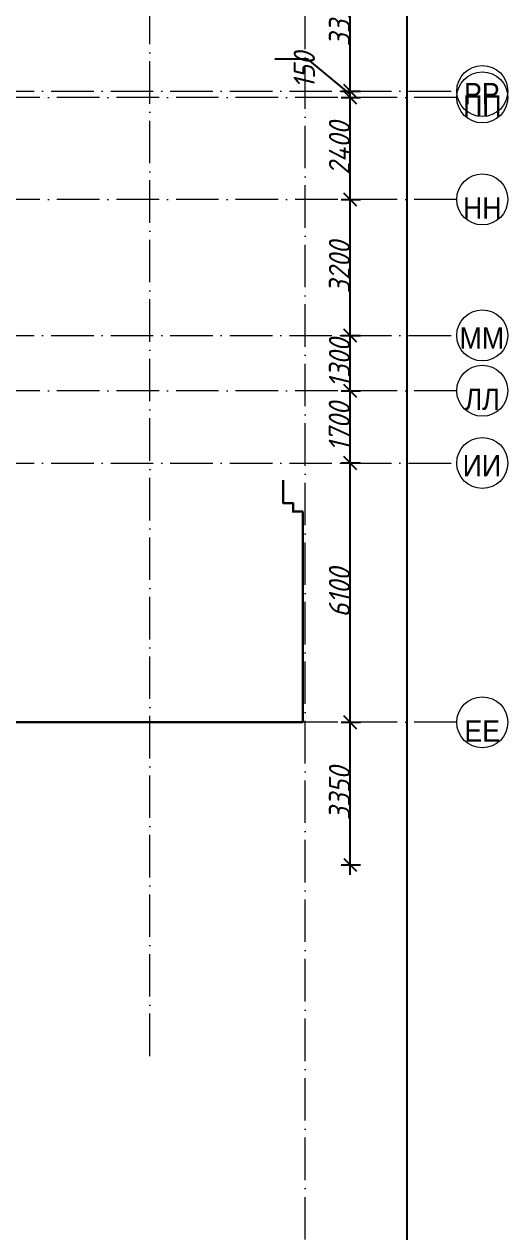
# Model space of a CAD drawing. Header units: millimetres. Extents: x 209 to 470115, y -86468 to 480215.
# Drawn here: x 381269 to 392639, y 427034 to 455443 of the extents above; entities that cross this region are included whole.
import ezdxf

# ---------------------------------------------------------------- set-up
doc = ezdxf.new("R2010")
doc.units = ezdxf.units.MM
doc.linetypes.add('50_200_ШТРИХ_1Т_ш5_п1_п1_', pattern=[1400, 1000, -200, 0, -200])
doc.layers.add('A-ANNO-DIMS', color=7, linetype='Continuous', lineweight=9)
for name, color, linetype, lineweight, true_color in [('Оси-1', 7, 'Continuous', 20, 0xaaaaaa), ('Оси-2', 7, 'Continuous', 9, 0xaaaaaa), ('Оси-3', 7, '50_200_ШТРИХ_1Т_ш5_п1_п1_', 9, 0xaaaaaa)]:
    doc.layers.add(name, color=color, linetype=linetype, lineweight=lineweight, true_color=true_color)
doc.styles.add('Arial', font='arial.ttf', dxfattribs={"width": 0.9, "height": 500})
doc.styles.add('ISOCPEUR_I_1', font='isocpeui.ttf', dxfattribs={"width": 0.9, "height": 500})
doc.dimstyles.new('ISO-2_5_0_9К_БОЛЬШОЙ', dxfattribs={"dimscale": 304.8, "dimtxt": 497.990588, "dimasz": 0.984252, "dimexe": 0.787402, "dimexo": 0, "dimgap": 0, "dimtad": 1, "dimdec": 0, "dimzin": 0, "dimdsep": 46, "dimtxsty": 'ISOCPEUR_I_1', "dimblk1": 'OBLIQUE', "dimblk2": 'OBLIQUE', "dimsah": 1, "dimcen": 0.09, "dimdle": 0.787402, "dimazin": 0, "dimtfac": 1, "dimtdec": 4, "dimtix": 1, "dimtmove": 0, "dimatfit": 3, "dimfxl": 1, "dimtvp": 1, "dimtolj": 1, "dimtzin": 0, "dimarcsym": 2})
doc.dimstyles.new('ISO-2_5_0_9К_БОЛЬШОЙ_1', dxfattribs={"dimscale": 304.8, "dimtxt": 497.990588, "dimasz": 0.984252, "dimexe": 0.787402, "dimexo": 0, "dimgap": 0, "dimtad": 1, "dimdec": 0, "dimzin": 0, "dimdsep": 46, "dimtxsty": 'ISOCPEUR_I_1', "dimblk1": 'OBLIQUE', "dimblk2": 'OBLIQUE', "dimsah": 1, "dimcen": 0.09, "dimdle": 0.787402, "dimazin": 0, "dimtfac": 1, "dimtdec": 4, "dimtix": 1, "dimtmove": 1, "dimatfit": 3, "dimfxl": 1, "dimtvp": 1, "dimtolj": 1, "dimtzin": 0, "dimarcsym": 2})

# ---------------------------------------------------------------- blocks, each defined once
blk = doc.blocks.new('Ось сетки - Круг_Ø6_00__ISO-2_5_0_9K_-17386508-АИ_План этажа_Стены_3')
at = {"layer": 'Оси-1'}
blk.add_circle((0, 0), 3, dxfattribs=at)
blk = doc.blocks.new('_Oblique')
at = {"color": 0, "linetype": 'ByBlock', "lineweight": -2}
blk.add_line((-0.5, -0.5), (0.5, 0.5), dxfattribs=at)
blk = doc.blocks.new('*D1832')
at = {"layer": 'A-ANNO-DIMS', "color": 0, "lineweight": -2, "transparency": 16777216}
for p, q in [((390058, 469320), (390510, 469320)), ((390270, 381680), (390270, 469560)), ((390058, 381920), (390510, 381920))]:
    blk.add_line(p, q, dxfattribs=at)
at = {"layer": 'Defpoints', "color": 0, "transparency": 16777216}
for p in [(390058, 469320), (390270, 469320), (390058, 381920)]:
    blk.add_point(p, dxfattribs=at)
at = {"layer": 'A-ANNO-DIMS', "color": 0, "lineweight": -2, "transparency": 16777216, "xscale": 300, "yscale": 300, "zscale": 300}
for p, rotation in [((390270, 469320), 90), ((390270, 381920), 270)]:
    blk.add_blockref('_Oblique', p, dxfattribs=dict(at, rotation=rotation))
at = {"layer": 'A-ANNO-DIMS', "color": 0, "transparency": 16777216, "insert": (390017, 425620), "char_height": 500, "width": 1942.16, "attachment_point": 5, "rotation": 90, "style": 'ISOCPEUR_I_1'}
blk.add_mtext('\\A1;87400', dxfattribs=at)
blk = doc.blocks.new('*D1833')
at = {"layer": 'A-ANNO-DIMS', "color": 0, "lineweight": -2, "transparency": 16777216}
for p, q in [((388932, 435430), (388932, 439260)), ((388720, 439020), (389172, 439020)), ((388720, 435670), (389172, 435670))]:
    blk.add_line(p, q, dxfattribs=at)
at = {"layer": 'Defpoints', "color": 0, "transparency": 16777216}
for p in [(388720, 439020), (388932, 439020), (388720, 435670)]:
    blk.add_point(p, dxfattribs=at)
at = {"layer": 'A-ANNO-DIMS', "color": 0, "lineweight": -2, "transparency": 16777216, "xscale": 300, "yscale": 300, "zscale": 300}
for p, rotation in [((388932, 439020), 90), ((388932, 435670), 270)]:
    blk.add_blockref('_Oblique', p, dxfattribs=dict(at, rotation=rotation))
at = {"layer": 'A-ANNO-DIMS', "color": 0, "transparency": 16777216, "insert": (388682, 437345), "char_height": 500, "width": 1516.96, "attachment_point": 5, "rotation": 90, "style": 'ISOCPEUR_I_1'}
blk.add_mtext('\\A1;3350', dxfattribs=at)
blk = doc.blocks.new('*D1834')
at = {"layer": 'A-ANNO-DIMS', "color": 0, "lineweight": -2, "transparency": 16777216}
for p, q in [((388932, 438780), (388932, 445360)), ((388720, 445120), (389172, 445120)), ((388720, 439020), (389172, 439020))]:
    blk.add_line(p, q, dxfattribs=at)
at = {"layer": 'Defpoints', "color": 0, "transparency": 16777216}
for p in [(388720, 445120), (388932, 445120), (388720, 439020)]:
    blk.add_point(p, dxfattribs=at)
at = {"layer": 'A-ANNO-DIMS', "color": 0, "lineweight": -2, "transparency": 16777216, "xscale": 300, "yscale": 300, "zscale": 300}
for p, rotation in [((388932, 445120), 90), ((388932, 439020), 270)]:
    blk.add_blockref('_Oblique', p, dxfattribs=dict(at, rotation=rotation))
at = {"layer": 'A-ANNO-DIMS', "color": 0, "transparency": 16777216, "insert": (388682, 442070), "char_height": 500, "width": 1402.04, "attachment_point": 5, "rotation": 90, "style": 'ISOCPEUR_I_1'}
blk.add_mtext('\\A1;6100', dxfattribs=at)
blk = doc.blocks.new('*D1835')
at = {"layer": 'A-ANNO-DIMS', "color": 0, "lineweight": -2, "transparency": 16777216}
for p, q in [((388932, 444880), (388932, 447060)), ((388720, 446820), (389172, 446820)), ((388720, 445120), (389172, 445120))]:
    blk.add_line(p, q, dxfattribs=at)
at = {"layer": 'Defpoints', "color": 0, "transparency": 16777216}
for p in [(388720, 446820), (388932, 446820), (388720, 445120)]:
    blk.add_point(p, dxfattribs=at)
at = {"layer": 'A-ANNO-DIMS', "color": 0, "lineweight": -2, "transparency": 16777216, "xscale": 300, "yscale": 300, "zscale": 300}
for p, rotation in [((388932, 446820), 90), ((388932, 445120), 270)]:
    blk.add_blockref('_Oblique', p, dxfattribs=dict(at, rotation=rotation))
at = {"layer": 'A-ANNO-DIMS', "color": 0, "transparency": 16777216, "insert": (388679, 445970), "char_height": 500, "width": 1402.04, "attachment_point": 5, "rotation": 90, "style": 'ISOCPEUR_I_1'}
blk.add_mtext('\\A1;1700', dxfattribs=at)
blk = doc.blocks.new('*D1836')
at = {"layer": 'A-ANNO-DIMS', "color": 0, "lineweight": -2, "transparency": 16777216}
for p, q in [((388932, 446580), (388932, 448360)), ((388720, 448120), (389172, 448120)), ((388720, 446820), (389172, 446820))]:
    blk.add_line(p, q, dxfattribs=at)
at = {"layer": 'Defpoints', "color": 0, "transparency": 16777216}
for p in [(388720, 448120), (388932, 448120), (388720, 446820)]:
    blk.add_point(p, dxfattribs=at)
at = {"layer": 'A-ANNO-DIMS', "color": 0, "lineweight": -2, "transparency": 16777216, "xscale": 300, "yscale": 300, "zscale": 300}
for p, rotation in [((388932, 448120), 90), ((388932, 446820), 270)]:
    blk.add_blockref('_Oblique', p, dxfattribs=dict(at, rotation=rotation))
at = {"layer": 'A-ANNO-DIMS', "color": 0, "transparency": 16777216, "insert": (388682, 447470), "char_height": 500, "width": 1402.04, "attachment_point": 5, "rotation": 90, "style": 'ISOCPEUR_I_1'}
blk.add_mtext('\\A1;1300', dxfattribs=at)
blk = doc.blocks.new('*D1837')
at = {"layer": 'A-ANNO-DIMS', "color": 0, "lineweight": -2, "transparency": 16777216}
for p, q in [((388932, 447880), (388932, 451560)), ((388720, 451320), (389172, 451320)), ((388720, 448120), (389172, 448120))]:
    blk.add_line(p, q, dxfattribs=at)
at = {"layer": 'Defpoints', "color": 0, "transparency": 16777216}
for p in [(388720, 451320), (388932, 451320), (388720, 448120)]:
    blk.add_point(p, dxfattribs=at)
at = {"layer": 'A-ANNO-DIMS', "color": 0, "lineweight": -2, "transparency": 16777216, "xscale": 300, "yscale": 300, "zscale": 300}
for p, rotation in [((388932, 451320), 90), ((388932, 448120), 270)]:
    blk.add_blockref('_Oblique', p, dxfattribs=dict(at, rotation=rotation))
at = {"layer": 'A-ANNO-DIMS', "color": 0, "transparency": 16777216, "insert": (388682, 449720), "char_height": 500, "width": 1516.96, "attachment_point": 5, "rotation": 90, "style": 'ISOCPEUR_I_1'}
blk.add_mtext('\\A1;3200', dxfattribs=at)
blk = doc.blocks.new('*D1838')
at = {"layer": 'A-ANNO-DIMS', "color": 0, "lineweight": -2, "transparency": 16777216}
for p, q in [((388720, 453720), (389172, 453720)), ((388932, 451080), (388932, 453960)), ((388720, 451320), (389172, 451320))]:
    blk.add_line(p, q, dxfattribs=at)
at = {"layer": 'Defpoints', "color": 0, "transparency": 16777216}
for p in [(388720, 453720), (388932, 453720), (388720, 451320)]:
    blk.add_point(p, dxfattribs=at)
at = {"layer": 'A-ANNO-DIMS', "color": 0, "lineweight": -2, "transparency": 16777216, "xscale": 300, "yscale": 300, "zscale": 300}
for p, rotation in [((388932, 453720), 90), ((388932, 451320), 270)]:
    blk.add_blockref('_Oblique', p, dxfattribs=dict(at, rotation=rotation))
at = {"layer": 'A-ANNO-DIMS', "color": 0, "transparency": 16777216, "insert": (388682, 452520), "char_height": 500, "width": 1562.92, "attachment_point": 5, "rotation": 90, "style": 'ISOCPEUR_I_1'}
blk.add_mtext('\\A1;2400', dxfattribs=at)
blk = doc.blocks.new('*D1839')
at = {"layer": 'A-ANNO-DIMS', "color": 0, "lineweight": -2, "transparency": 16777216}
for p, q in [((387938, 454618), (387158, 454618)), ((388932, 453795), (387938, 454618)), ((388932, 453480), (388932, 454110)), ((388720, 453870), (389172, 453870)), ((388720, 453720), (389172, 453720))]:
    blk.add_line(p, q, dxfattribs=at)
at = {"layer": 'Defpoints', "color": 0, "transparency": 16777216}
for p in [(388720, 453870), (388720, 453720), (388932, 453870)]:
    blk.add_point(p, dxfattribs=at)
at = {"layer": 'A-ANNO-DIMS', "color": 0, "lineweight": -2, "transparency": 16777216, "xscale": 300, "yscale": 300, "zscale": 300}
for p, rotation in [((388932, 453870), 90), ((388932, 453720), 270)]:
    blk.add_blockref('_Oblique', p, dxfattribs=dict(at, rotation=rotation))
at = {"layer": 'A-ANNO-DIMS', "color": 0, "transparency": 16777216, "insert": (387604, 453928), "char_height": 500, "width": 1022.8, "attachment_point": 1, "rotation": 90, "line_spacing_factor": 1.149209, "style": 'ISOCPEUR_I_1'}
blk.add_mtext('\\A1;150', dxfattribs=at)
blk = doc.blocks.new('*D1840')
at = {"layer": 'A-ANNO-DIMS', "color": 0, "lineweight": -2, "transparency": 16777216}
for p, q in [((388932, 453630), (388932, 457460)), ((388720, 457220), (389172, 457220)), ((388720, 453870), (389172, 453870))]:
    blk.add_line(p, q, dxfattribs=at)
at = {"layer": 'Defpoints', "color": 0, "transparency": 16777216}
for p in [(388720, 457220), (388932, 457220), (388720, 453870)]:
    blk.add_point(p, dxfattribs=at)
at = {"layer": 'A-ANNO-DIMS', "color": 0, "lineweight": -2, "transparency": 16777216, "xscale": 300, "yscale": 300, "zscale": 300}
for p, rotation in [((388932, 457220), 90), ((388932, 453870), 270)]:
    blk.add_blockref('_Oblique', p, dxfattribs=dict(at, rotation=rotation))
at = {"layer": 'A-ANNO-DIMS', "color": 0, "transparency": 16777216, "insert": (388682, 455545), "char_height": 500, "width": 1516.96, "attachment_point": 5, "rotation": 90, "style": 'ISOCPEUR_I_1'}
blk.add_mtext('\\A1;3350', dxfattribs=at)

msp = doc.modelspace()

# ---------------------------------------------------------------- linework, layer by layer
at = {"lineweight": 30}
for points in [[(372511.4, 447119.9), (372511.4, 439025.5), (387816.2, 439025.5)], [(387591.2, 443975.5), (387591.2, 444175.5), (387354.2, 444175.5), (387354.2, 444715.5)], [(387816.2, 443975.5), (387591.2, 443975.5)], [(387816.2, 443975.5), (387591.2, 443975.5), (387591.2, 443953.5)], [(387816.2, 443975.5), (387816.2, 439025.5)]]:
    msp.add_lwpolyline(points, dxfattribs=at)
at = {"layer": 'Оси-3'}
for p, q in [((384221.4, 431169.9), (384221.4, 475019.8)), ((387871.4, 377849.1), (387871.4, 475019.8)), ((391439.4, 453719.9), (335407.4, 453719.9)), ((369302.7, 453869.9), (391439.4, 453869.9)), ((391439.4, 451319.9), (281454.1, 451319.9)), ((369302.7, 448119.9), (391439.4, 448119.9)), ((391439.4, 446819.9), (281454.1, 446819.9)), ((369302.7, 445119.9), (391439.4, 445119.9)), ((391439.4, 439019.9), (281454.1, 439019.9))]:
    msp.add_line(p, q, dxfattribs=at)

# ---------------------------------------------------------------- block references
at = {"layer": 'Оси-1', "xscale": 199.9999999999999, "yscale": 199.9999999999999, "zscale": 199.9999999999999}
for p, rotation in [((392039.4, 453869.9), 269.9999999999995), ((392039.4, 453719.9), 89.99999999999982), ((392039.4, 451319.9), 89.9999999999998), ((392039.4, 448119.9), 269.9999999999995), ((392039.4, 446819.9), 89.9999999999998), ((392039.4, 445119.9), 269.9999999999995), ((392039.4, 439019.9), 89.9999999999998)]:
    msp.add_blockref('Ось сетки - Круг_Ø6_00__ISO-2_5_0_9K_-17386508-АИ_План этажа_Стены_3', p, dxfattribs=dict(at, rotation=rotation))

# ---------------------------------------------------------------- texts
at = {"layer": 'Оси-2', "char_height": 500, "attachment_point": 5, "line_spacing_factor": 0.936439, "style": 'Arial'}
for s, insert, width in [('\\pxqc,t4.572,9.144,13.716,18.288,22.86,27.432,32.004,36.576,41.148,45.72,50.292,54.864,59.436,64.008,68.58,73.152,77.724,82.296,86.868,91.44,96.012,100.584,105.156,109.728,114.3,118.872,123.444,128.016,132.588,137.16,141.732,146.304;{РР}', (392027.9, 453808.1), 846), ('\\pxqc,t4.572,9.144,13.716,18.288,22.86,27.432,32.004,36.576,41.148,45.72,50.292,54.864,59.436,64.008,68.58,73.152,77.724,82.296,86.868,91.44,96.012,100.584,105.156,109.728,114.3,118.872,123.444,128.016,132.588,137.16,141.732,146.304;{ПП}', (392039.2, 453517), 916.2), ('\\pxqc,t4.572,9.144,13.716,18.288,22.86,27.432,32.004,36.576,41.148,45.72,50.292,54.864,59.436,64.008,68.58,73.152,77.724,82.296,86.868,91.44,96.012,100.584,105.156,109.728,114.3,118.872,123.444,128.016,132.588,137.16,141.732,146.304;{НН}', (392039.2, 451117), 916.2), ('\\pxqc,t4.572,9.144,13.716,18.288,22.86,27.432,32.004,36.576,41.148,45.72,50.292,54.864,59.436,64.008,68.58,73.152,77.724,82.296,86.868,91.44,96.012,100.584,105.156,109.728,114.3,118.872,123.444,128.016,132.588,137.16,141.732,146.304;{ММ}', (392027.9, 448058.1), 1036.8), ('\\pxqc,t4.572,9.144,13.716,18.288,22.86,27.432,32.004,36.576,41.148,45.72,50.292,54.864,59.436,64.008,68.58,73.152,77.724,82.296,86.868,91.44,96.012,100.584,105.156,109.728,114.3,118.872,123.444,128.016,132.588,137.16,141.732,146.304;{ЛЛ}', (392038.3, 446617), 846), ('\\pxqc,t4.572,9.144,13.716,18.288,22.86,27.432,32.004,36.576,41.148,45.72,50.292,54.864,59.436,64.008,68.58,73.152,77.724,82.296,86.868,91.44,96.012,100.584,105.156,109.728,114.3,118.872,123.444,128.016,132.588,137.16,141.732,146.304;{ИИ}', (392028.8, 445058.1), 916.2), ('\\pxqc,t4.572,9.144,13.716,18.288,22.86,27.432,32.004,36.576,41.148,45.72,50.292,54.864,59.436,64.008,68.58,73.152,77.724,82.296,86.868,91.44,96.012,100.584,105.156,109.728,114.3,118.872,123.444,128.016,132.588,137.16,141.732,146.304;{ЕЕ}', (392038.3, 438817), 846)]:
    msp.add_mtext(s, dxfattribs=dict(at, insert=insert, width=width))

# ---------------------------------------------------------------- dimensions: what is measured, and where the dimension line sits
at = {"layer": 'A-ANNO-DIMS'}
for base, p1, p2, override, picture, middle in [((390270.4, 469319.9), (390058.2, 381919.9), (390058.2, 469319.9), {"dimpost": '<>', "dimfxl": 87400}, '*D1832', (390017.1, 425619.9)), ((388931.9, 457219.9), (388719.7, 453869.9), (388719.7, 457219.9), {"dimpost": '<>', "dimfxl": 3350}, '*D1840', (388681.9, 455544.9)), ((388931.9, 453719.9), (388719.7, 451319.9), (388719.7, 453719.9), {"dimpost": '<>', "dimfxl": 2400}, '*D1838', (388681.9, 452519.9)), ((388931.9, 451319.9), (388719.7, 448119.9), (388719.7, 451319.9), {"dimpost": '<>', "dimfxl": 3200}, '*D1837', (388681.9, 449719.9)), ((388931.9, 448119.9), (388719.7, 446819.9), (388719.7, 448119.9), {"dimpost": '<>', "dimfxl": 1300}, '*D1836', (388681.9, 447469.9)), ((388931.9, 446819.9), (388719.7, 445119.9), (388719.7, 446819.9), {"dimpost": '<>', "dimfxl": 1700}, '*D1835', (388678.6, 445969.9)), ((388931.9, 445119.9), (388719.7, 439019.9), (388719.7, 445119.9), {"dimpost": '<>', "dimfxl": 6100}, '*D1834', (388681.9, 442069.9)), ((388931.9, 439019.9), (388719.7, 435669.9), (388719.7, 439019.9), {"dimpost": '<>', "dimfxl": 3350}, '*D1833', (388681.9, 437344.9))]:
    dim = msp.add_linear_dim(base=base, p1=p1, p2=p2, angle=90, dimstyle='ISO-2_5_0_9К_БОЛЬШОЙ', override=override, dxfattribs=at)
    dim.commit()
    dim.dimension.update_dxf_attribs({"geometry": picture, "text_midpoint": middle})
dim = msp.add_linear_dim(base=(388931.9, 453869.9), p1=(388719.7, 453719.9), p2=(388719.7, 453869.9), angle=90, dimstyle='ISO-2_5_0_9К_БОЛЬШОЙ_1', override={"dimpost": '<>', "dimfxl": 150}, dxfattribs=at)
dim.commit()
dim.dimension.update_dxf_attribs({"geometry": '*D1839', "text_midpoint": (387937.6, 454617.7), "dimtype": 160, "text_rotation": 90})

doc.saveas('drawing.dxf')
